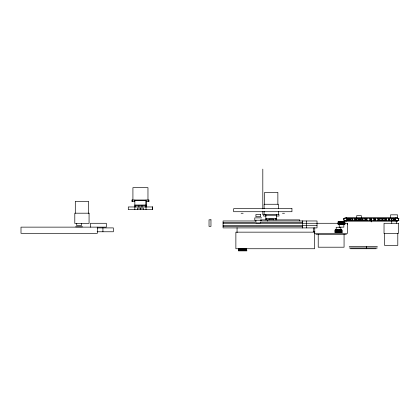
<?xml version="1.0" encoding="UTF-8"?>
<svg xmlns="http://www.w3.org/2000/svg" width="420" height="420" viewBox="0 0 420 420"><rect width="100%" height="100%" fill="white"/><g stroke="black" fill="none" stroke-linecap="round" stroke-linejoin="round"><path stroke-width="0.63" d="M102.926 231.767L102.926 227.908M302.584 227.908L302.584 225.593M302.584 223.283L302.584 220.967M313.394 231.767L313.394 227.908M344.442 220.427C343.67 220.721 343.628 218.006 344.442 218.3M347.093 220.427L346.973 218.3M347.256 218.305L347.419 220.427L346.521 220.427L346.521 221.198M347.897 218.3L347.891 220.427M349.54 220.427L349.54 218.3M349.671 220.427L349.671 218.305L349.671 220.427L350.48 220.427L350.264 218.3M351.724 220.427L351.724 218.3M354.506 220.427L354.506 218.3M358.528 218.305L358.528 220.427L358.328 218.305M362.229 218.305L362.229 220.427L362.087 218.305M366.109 218.305L366.109 220.427M370.282 218.305L370.282 220.427M374.43 220.427C375.197 214.956 373.06 221.555 375.391 220.427L375.239 218.3M378.593 218.305L378.593 220.427M383.082 218.3L383.171 220.427L382.316 220.427L382.489 218.305M385.822 220.427L385.822 218.305L385.828 220.427L386.6 220.427L386.552 218.3M388.915 220.427L388.915 218.305L388.92 220.427L389.582 220.427L389.582 218.3M391.498 220.427L391.503 218.305L391.503 220.427L392.065 220.427L392.065 218.3M393.32 218.3L393.314 220.427M393.96 220.427L393.503 220.427L393.498 218.305L393.96 218.3M395.199 220.427L394.616 220.427L394.616 218.3L395.199 218.3M394.853 218.305L394.853 220.427L394.616 218.3M395.451 218.3C396.102 223.676 394.91 217.922 395.74 218.3M398.449 220.427L398.675 218.3L398.675 220.427L343.822 220.427L343.917 218.3M360.392 218.3L360.392 220.427M361.442 218.3L361.442 220.427M364.796 218.3L364.796 220.427M357.777 218.3L357.777 220.427M356.296 220.427L356.155 218.3L356.281 220.5M369.39 220.427L369.506 218.3M134.846 200.403L146.034 200.403M134.867 201.558L131.901 201.558L131.901 200.015L148.995 200.015L148.995 201.558L146.029 201.558M134.846 205.028L146.034 205.028M134.846 205.8L146.113 205.8M241.127 213.26L243.138 213.26M282.487 213.26L284.492 213.26M265.844 215.255L276.649 215.255M266.038 216.027L263.529 216.027L263.529 214.484L278.964 214.484L278.964 216.027L276.565 216.027M397.488 217.529L345.019 217.529L345.019 218.3M261.707 217.88L254.767 217.88L254.767 220.232L261.707 220.232M347.981 218.3L348.621 218.3L348.621 220.427L347.939 220.427M352.711 218.3L352.937 220.427L352.028 220.427M355.693 218.3L355.924 220.427L354.942 220.427M359.126 218.3L359.352 220.427L358.328 220.427M362.911 218.3L363.127 220.427L362.087 220.427M366.933 218.3L367.138 220.427L366.198 220.427L366.193 218.305M393.11 218.3L393.498 218.305L393.503 220.427M265.844 218.342L276.649 218.342M343.822 218.305L399 218.305M373.669 218.3L373.669 220.427M377.769 218.3L377.769 220.427M381.675 218.3L381.675 220.427M385.282 218.3L385.282 220.427M388.484 218.3L388.484 220.427M391.188 218.3L391.188 220.427M365.389 218.3L365.389 220.427M260.479 219.886L299.738 219.886L299.733 220.967M398.312 220.232L399 220.232M379.276 218.3L379.397 220.427L378.478 220.427L378.478 218.305M395.74 220.427L395.451 220.427L395.53 218.305M255.78 220.967L223.072 220.967L223.072 227.908L317.021 227.908L317.021 220.967L260.211 220.967M397.031 221.041L397.53 221.041M223.072 222.511L255.061 222.511M260.211 222.511L302.552 222.511M260.552 222.931L255.922 222.931L255.922 220.232M223.072 223.283L338.609 223.283M344.374 223.283L347.618 223.283L347.618 224.054L347.245 224.054M223.072 225.593L317.021 225.593M223.072 226.364L302.552 226.364M75.574 226.816L82.514 226.816M97.146 227.908L113.342 227.908L113.342 231.767L97.146 231.767M313.205 231.767L314.827 231.767M341.933 232.669L335.087 232.669L335.087 229.971L341.933 229.971L341.933 232.669L341.854 229.971M315.903 234.47L346.379 234.47M349.214 246.43L377.381 246.43M349.214 247.973L377.381 247.973M350.375 248.745L376.22 248.745M238.397 250.493L246.887 250.493M238.397 250.877L246.887 250.877M398.449 218.3L398.601 220.427M375.611 218.3L375.611 220.427M397.945 218.3L397.556 218.3M398.675 218.3L398.675 220.427M380.121 218.3L380.121 220.427M384.374 218.3L384.374 220.427M346.752 218.3L346.752 220.427M347.093 218.3L347.419 218.3M397.945 220.427L397.556 220.427M346.973 220.427L347.419 220.427M267.351 219.886L267.351 221.12M397.803 233.504L397.803 245.39L384.531 245.39L384.531 233.504M397.53 218.558L397.53 214.83L390.584 214.83L390.584 217.938M397.488 220.427L397.488 221.198L345.019 221.198L345.019 220.427M396.37 221.041L396.37 223.283M395.987 217.529L395.987 218.3M395.987 220.427L395.987 221.198M395.094 218.3L395.094 220.427M393.892 218.3L393.892 220.427M391.745 221.041L391.745 223.283M382.316 218.305L382.316 220.427M371.243 221.928C370.498 214.048 372.65 221.251 370.304 220.427L370.304 218.305M366.382 246.43L366.382 248.745M361.352 217.802L361.352 215.639L356.722 215.639L356.722 217.802M360.318 218.342L360.35 220.5M360.04 218.342L360.04 220.5M359.982 218.342L359.982 220.5M359.62 218.342L359.62 220.5M359.578 218.342L359.578 220.5M356.223 218.342L356.223 220.5M356.071 218.342L356.066 220.5M355.908 218.342L355.856 220.5M347.54 223.283L347.54 233.31L314.743 233.31L314.743 227.666M346.521 217.529L346.521 218.3M344.474 221.739L344.474 224.438M344.363 221.739L344.363 224.438M344.064 234.47L344.064 247.202L318.218 247.202L318.218 234.47M343.854 224.438L343.854 227.136L339.224 227.136L339.224 224.438M343.502 221.739L343.55 224.438M343.381 221.739L343.381 224.438M342.699 221.739L342.699 224.438M342.363 221.739L342.363 224.438M342.31 221.739L342.31 224.438M342.116 221.739L342.116 224.438M341.77 229.971L341.791 232.669M341.723 221.739L341.723 224.438M341.696 229.971L341.696 232.669M341.644 229.971L341.644 232.669M341.492 229.971L341.486 232.669M341.355 221.739L341.355 224.438M341.381 229.971L341.339 232.669M341.266 229.971L341.281 232.669M340.961 221.739L340.961 224.438M340.872 229.971L340.93 232.669M340.835 232.669L340.825 227.273L336.194 227.273L336.2 232.669M340.715 221.739L340.767 224.438M340.772 229.971L340.772 232.669M340.562 229.971L340.562 232.669M340.442 229.971L340.463 232.669M340.379 221.739L340.379 224.438M340.216 229.971L340.216 232.669M340.153 229.971L340.153 232.669M339.99 229.971L339.99 232.669M339.822 229.971L339.859 232.669M339.754 229.971L339.791 232.669M339.696 221.739L339.696 224.438M339.533 221.739L339.533 224.438M339.339 229.971L339.339 232.669M339.208 229.971L339.208 232.669M339.05 229.971L339.092 232.669M338.714 221.739L338.714 224.438M338.756 229.971L338.704 232.669M338.604 221.739L338.604 224.438M338.331 229.971L338.331 232.669M338.284 229.971L338.284 232.669M338.158 221.739L338.158 224.438M337.832 229.971L337.832 232.669M337.696 229.971L337.696 232.669M337.586 229.971L337.586 232.669M337.528 229.971L337.528 232.669M337.281 229.971L337.281 232.669M337.218 229.971L337.25 232.669M337.176 229.971L337.176 232.669M337.045 229.971L337.045 232.669M336.677 229.971L336.677 232.669M336.588 232.669L336.588 229.971L336.551 232.669M336.467 229.971L336.467 232.669M336.257 229.971L336.257 232.669M336.1 229.971L336.1 232.669M335.995 229.971L335.99 232.669M335.753 229.971L335.732 232.669M335.695 229.971L335.648 232.669M335.533 229.971L335.543 232.669M335.381 229.971L335.381 232.669M335.328 229.971L335.323 232.669M335.249 229.971L335.228 232.669M335.165 229.971L335.165 232.669M306.6 220.967L306.6 227.908M302.552 220.967L302.552 227.908M278.387 208.73L278.387 204.257L264.117 204.257L264.117 208.73M278.387 211.286L278.387 214.484M277.867 204.257L277.867 192.376L264.637 192.376L264.637 204.257M276.649 214.484L276.649 219.886M275.877 218.342L275.877 219.886M273.562 219.886L273.562 219.114L268.931 219.114L268.931 219.886M266.616 218.342L266.616 219.886M265.844 214.484L265.844 219.886M264.117 211.286L264.117 214.484M262.81 169.124L262.81 208.918M262.81 211.528L262.81 214.793M246.645 248.33L246.671 250.493M246.619 250.493L246.572 248.33L246.509 250.493M246.404 248.33L246.383 250.493L246.362 248.33M246.215 248.33L246.199 250.493M246.057 250.493L246.057 248.33L245.947 250.493M245.795 248.33L245.789 250.493M245.637 248.33L245.59 250.493M245.532 248.33L245.532 250.493M244.708 248.33L244.708 250.493M244.624 248.33L244.64 250.493M244.414 248.33L244.414 250.493M244.346 248.33L244.293 250.493M244.12 248.33L244.12 250.493M243.92 248.33L243.947 250.493M243.794 248.33L243.794 250.493M243.621 248.33L243.574 250.493M243.479 248.33L243.479 250.493M243.138 248.33L243.206 250.493M243.023 248.33L243.023 250.493M242.87 248.33L242.87 250.493M242.828 248.33L242.812 250.493M242.456 248.33L242.466 250.493M242.414 248.33L242.414 250.493M242.135 248.33L242.099 250.493L242.067 248.33M241.794 248.33L241.794 250.493M241.652 248.33L241.7 250.493M241.479 248.33L241.479 250.493M241.327 248.33L241.353 250.493M241.154 248.33L241.154 250.493M240.98 248.33L240.98 250.493M240.859 248.33L240.928 250.493M240.65 248.33L240.634 250.493M240.571 248.33L240.571 250.493M240.319 248.33L240.266 250.493M240.02 248.33L240.014 250.493M239.741 248.33L239.741 250.493M239.689 248.33L239.689 250.493M239.484 248.33L239.489 250.493M239.216 248.33L239.269 250.493M239.064 248.33L239.075 250.493M238.87 248.33L238.922 250.493M238.796 250.493L238.66 248.33M237.059 227.756L237.059 232.696M152.381 206.96L152.381 209.659M148.223 200.015L148.223 201.558M147.966 200.015L147.966 187.666L132.919 187.666L132.919 200.015M146.113 201.558L146.113 206.96M146.034 200.015L146.034 209.659M145.651 205.8L145.651 206.96M143.53 209.659L143.53 208.115L137.356 208.115L137.356 209.659M141.986 205.8L141.986 206.96M140.443 208.115L140.443 209.659M138.899 205.8L138.899 206.96M135.235 205.8L135.235 206.96M134.846 200.015L134.846 209.659M132.673 200.015L132.673 201.558M97.335 227.136L97.335 233.31L21 233.31L21 227.136L106.307 227.136L106.307 223.283L90.499 223.283L90.499 227.136M88.567 213.192L88.567 201.311L75.301 201.311L75.301 213.192M81.359 223.419L81.359 225.656L76.734 225.656L76.734 223.419M348.301 218.305L348.301 220.427L348.301 218.305M350.007 218.305L350.007 220.427L350.012 218.305M352.328 218.305L352.328 220.427L352.333 218.305M355.199 218.305L355.199 220.427L355.199 218.305M152.597 206.96L128.289 206.96L128.289 209.659L152.597 209.659L152.597 206.96M291.942 208.63L233.683 208.63L233.683 211.717L291.942 211.717L291.942 208.63M89.066 213.192L74.797 213.192L74.797 223.419L89.066 223.419L89.066 213.192M260.552 214.484L255.922 214.484L255.922 216.72L260.552 216.72L260.552 214.484M210.961 219.807L209.034 219.807L209.034 226.364L210.961 226.364L210.961 219.807M344.957 221.739L338.121 221.739L338.121 224.438L344.957 224.438L344.92 221.739M398.302 223.283L384.032 223.283L384.032 233.504L398.302 233.504L398.302 223.283M314.58 232.155L235.872 232.155L235.872 248.745L314.58 248.745L314.58 232.155M341.045 232.669L341.045 229.971L341.045 232.669M339.512 232.669L339.512 229.971L339.455 232.669M337.99 232.669L337.99 229.971L337.948 232.669M336.882 232.669L336.882 229.971L336.819 232.669M245.254 250.493L245.264 248.33L245.217 250.493M245.012 250.493L245.012 248.33L244.965 250.493"/></g></svg>
